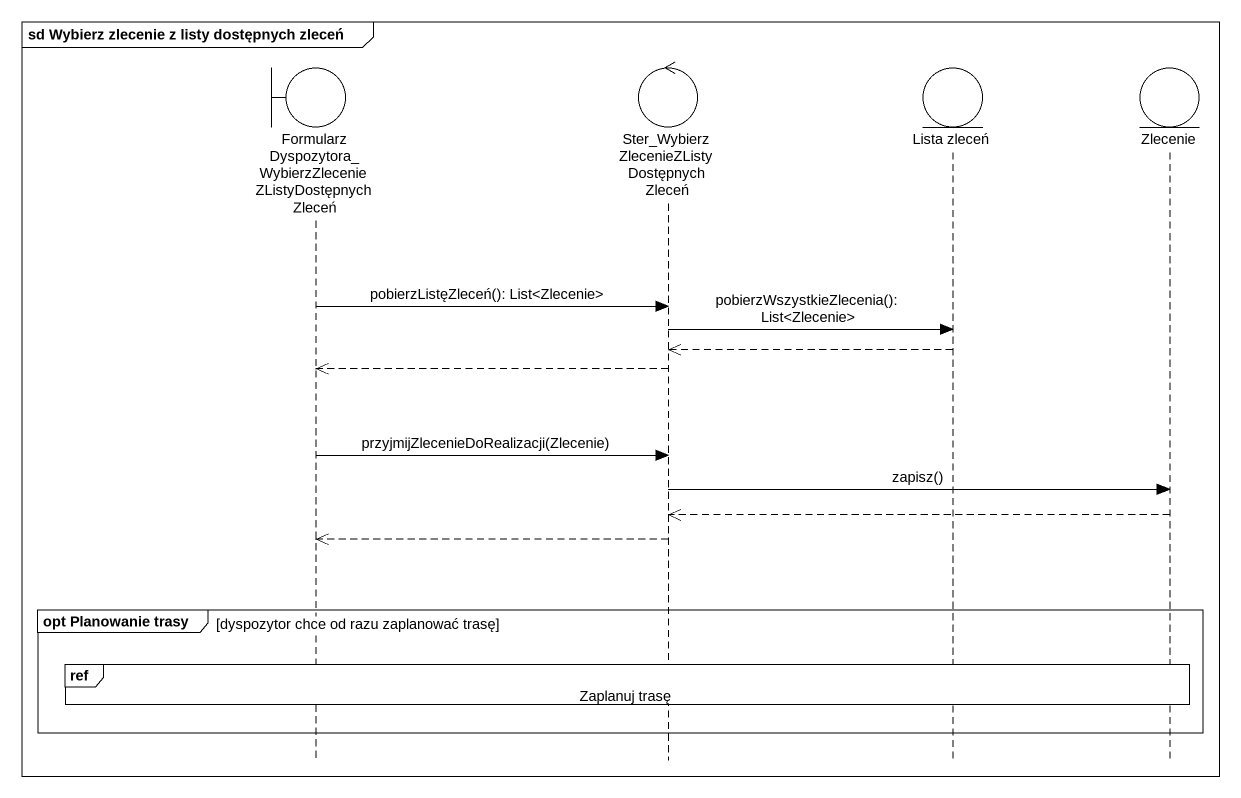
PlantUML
@startuml
mainframe sd Wybierz zlecenie z listy dostępnych zleceń
hide footbox
boundary "FormularzDyspozytora_WybierzZlecenieZListyDostępnychZleceń" as FormularzDyspozytora
control "Ster_WybierzZlecenieZListyDostępnychZleceń" as Ster_WybierzZlecenieZListyDo
entity "Lista zleceń" as Lista_zleceń
entity Zlecenie

FormularzDyspozytora -> Ster_WybierzZlecenieZListyDo : pobierzListęZleceń(): List<Zlecenie>
Ster_WybierzZlecenieZListyDo -> Lista_zleceń : pobierzWszystkieZlecenia(): List<Zlecenie>
Lista_zleceń -->> Ster_WybierzZlecenieZListyDo
Ster_WybierzZlecenieZListyDo -->> FormularzDyspozytora
FormularzDyspozytora -> Ster_WybierzZlecenieZListyDo : przyjmijZlecenieDoRealizacji(Zlecenie)
Ster_WybierzZlecenieZListyDo -> Zlecenie : zapisz()
Zlecenie -->> Ster_WybierzZlecenieZListyDo
Ster_WybierzZlecenieZListyDo -->> FormularzDyspozytora
group opt Planowanie trasy [dyspozytor chce od razu zaplanować trasę]
  ref over FormularzDyspozytora, Ster_WybierzZlecenieZListyDo, Lista_zleceń, Zlecenie : Zaplanuj trasę
end
@enduml
